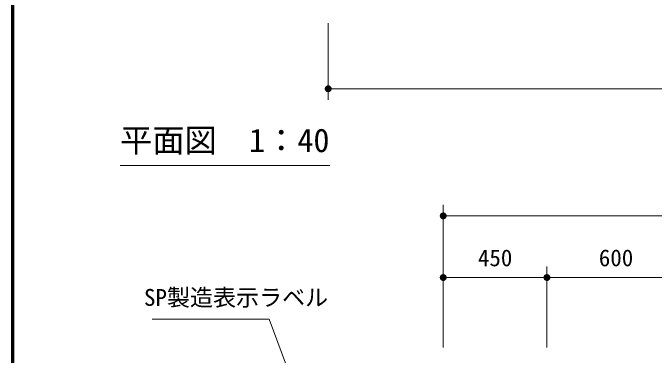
# Model space of a CAD drawing. Units: millimetres at full size, sheet at 1:40. Extents: x 600 to 16200, y 600 to 11280.
# Drawn here: x 600 to 3385, y 5727 to 7215 of the extents above; entities that cross this region are included whole.
import ezdxf
from ezdxf.enums import TextEntityAlignment as Align

# ---------------------------------------------------------------- set-up
doc = ezdxf.new("R2010")
doc.units = ezdxf.units.MM
doc.header["$LTSCALE"] = 40
for name, color, linetype, lineweight in [('D-STR-DIM\u3000寸法線、寸法値', 7, 'Continuous', 13), ('D-STR-HTXT\u3000旗上げ', 7, 'Continuous', 13), ('D-STR-TXT\u3000文字列', 7, 'Continuous', 13), ('D-TTL', 7, 'Continuous', 70)]:
    doc.layers.add(name, color=color, linetype=linetype, lineweight=lineweight)
doc.styles.add('ＭＳ ゴシック', font='')
doc.styles.get('ＭＳ ゴシック').set_extended_font_data('MS Gothic')

# ---------------------------------------------------------------- blocks, each defined once
blk = doc.blocks.new('filled_dot')
at = {"color": 0, "linetype": 'Continuous', "lineweight": -2, "const_width": 1.25}
blk.add_lwpolyline([(-0.625, 0, 1), (0.625, 0, 1)], format="xyb", close=True, dxfattribs=at)

msp = doc.modelspace()

# ---------------------------------------------------------------- linework, layer by layer
at = {"layer": 'D-STR-DIM\u3000寸法線、寸法値'}
for p, q in [((1969.32, 7170.05), (1969.32, 6837.02)), ((1969.32, 6885.02), (5669.32, 6885.02)), ((2468.94, 5760.66), (2468.94, 6380.66)), ((2468.94, 6332.66), (5168.94, 6332.66)), ((2468.94, 5760.66), (2468.94, 6112.91)), ((2919.19, 5760.66), (2919.19, 6112.91)), ((2919.19, 5760.66), (2919.19, 6112.91)), ((2468.94, 6064.91), (2919.19, 6064.91)), ((2919.19, 6064.91), (3519.19, 6064.91))]:
    msp.add_line(p, q, dxfattribs=at)
at = {"layer": 'D-STR-HTXT\u3000旗上げ'}
msp.add_lwpolyline([(2231.48, 4487.53), (1712.85, 5884.24), (1696.85, 5884.24), (1204.85, 5884.24), (1450.85, 5884.24)], dxfattribs=at)
at = {"layer": 'D-STR-TXT\u3000文字列'}
msp.add_line((1065.82, 6550.9), (1975.82, 6550.9), dxfattribs=at)
at = {"layer": 'D-TTL'}
msp.add_lwpolyline([(600, 600), (600, 11280), (16200, 11280), (16200, 600)], close=True, dxfattribs=at)

# ---------------------------------------------------------------- block references
at = {"layer": 'D-STR-DIM\u3000寸法線、寸法値', "xscale": 12, "yscale": 12}
for p in [(1969.32, 6885.02), (2468.94, 6332.66), (2468.94, 6064.91), (2919.19, 6064.91)]:
    msp.add_blockref('filled_dot', p, dxfattribs=at)
at = {"layer": 'D-STR-DIM\u3000寸法線、寸法値', "xscale": 12, "yscale": 12, "rotation": 180}
msp.add_blockref('filled_dot', (2919.19, 6064.91), dxfattribs=at)

# ---------------------------------------------------------------- texts
at = {"layer": 'D-STR-DIM\u3000寸法線、寸法値', "style": 'ＭＳ ゴシック'}
for s, p in [('450', (2694.07, 6150.42)), ('600', (3219.19, 6150.42))]:
    msp.add_text(s, height=73.31, dxfattribs=at).set_placement(p, align=Align.MIDDLE_CENTER)
at = {"layer": 'D-STR-HTXT\u3000旗上げ', "style": 'ＭＳ ゴシック'}
msp.add_text('SP製造表示ラベル', height=73.31, dxfattribs=at).set_placement((1169.46, 5919.75), align=Align.BOTTOM_LEFT)
at = {"layer": 'D-STR-TXT\u3000文字列', "style": 'ＭＳ ゴシック'}
msp.add_text('平面図\u30001：40', height=102.6, dxfattribs=at).set_placement((1065.82, 6578.9), align=Align.BOTTOM_LEFT)

doc.saveas('drawing.dxf')
